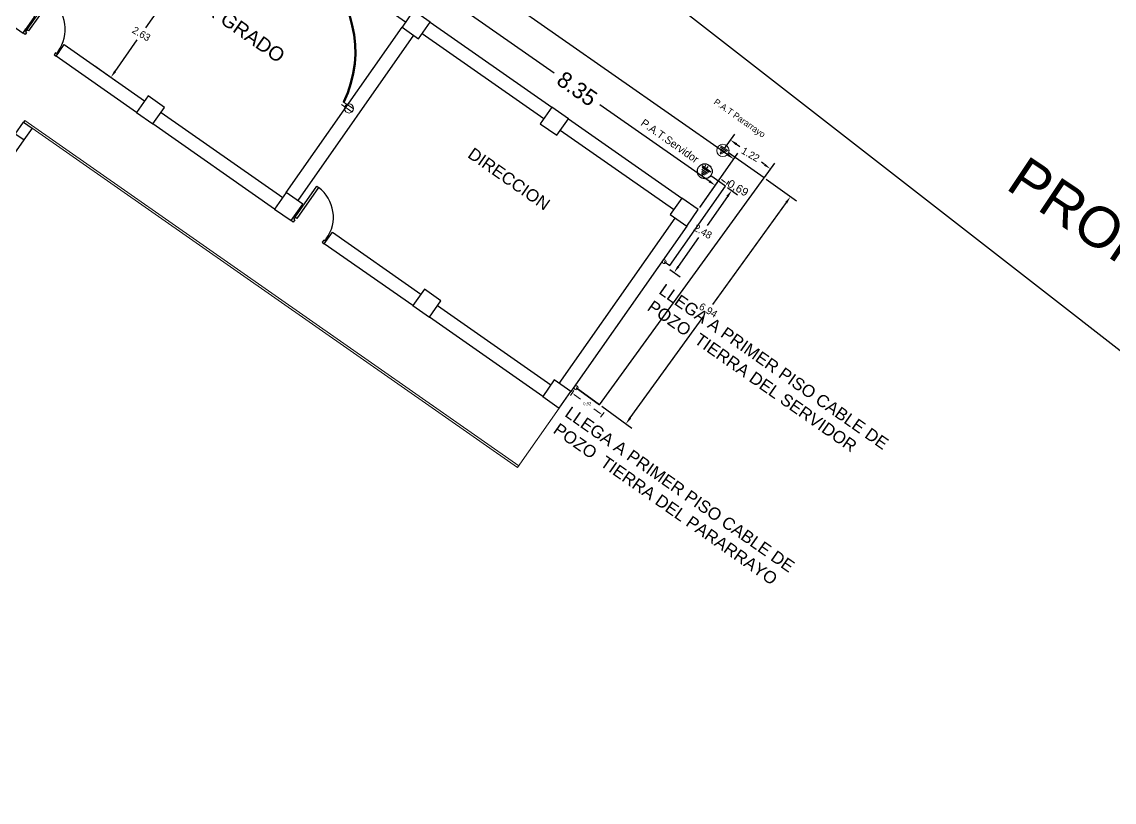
# Model space of a CAD drawing. Header units: metres. Extents: x 643921 to 644430, y 8487964 to 8488110.
# Drawn here: x 644219.95 to 644246.99, y 8488062.14 to 8488081.47 of the extents above; entities that cross this region are included whole.
import ezdxf
from ezdxf.enums import TextEntityAlignment as Align

# ---------------------------------------------------------------- set-up
doc = ezdxf.new("R2010")
doc.units = ezdxf.units.M
doc.header["$MEASUREMENT"] = 0
doc.layers.add('ACHURADOS', color=8, linetype='Continuous')
doc.layers.add('VANOS', color=2, linetype='Continuous')
for name, color, linetype, lineweight in [('Anotaciones - Textos_Pluma_Nº__86', 7, 'Continuous', 20), ('CIRCUITO ELECTRICO DE SERVIDOR Y AP', 1, 'Continuous', 50), ('CIRCUITO ELECTRICOS', 7, 'Continuous', 15), ('COLUMNAS', 252, 'Continuous', 30), ('MUEBLES - PETER', 252, 'Continuous', 5), ('MUROS', 252, 'Continuous', 15), ('PUERTAS', 252, 'Continuous', 5), ('PUESTA A TIERRA', 3, 'Continuous', 25), ('PUESTA A TIERRA PARARRAYO', 249, 'Continuous', 35), ('RED PUESTA A TIERRA', 44, 'T_LINE', 30), ('texto', 7, 'Continuous', 5), ('TEXTOS-SUBTITULO', 26, 'Continuous', 30)]:
    doc.layers.add(name, color=color, linetype=linetype, lineweight=lineweight)
doc.styles.add('COTAS', font='arial.ttf', dxfattribs={"height": 0.075})
doc.styles.add('PDF Arial', font='arial.ttf')
doc.styles.add('style4', font='arial.ttf')
doc.linetypes.add('T_LINE', pattern='A,12.7,-5.08,["T",Standard,S=2.54,R=0,X=-2.54,Y=-1.27],-6.35', length=24.13)
doc.dimstyles.new('julio_75', dxfattribs={"dimscale": 0.75, "dimtxt": 0.075, "dimasz": 0.1, "dimexe": 0.1, "dimexo": 0.1, "dimgap": 0.1, "dimtad": 0, "dimtih": 1, "dimtoh": 1, "dimzin": 1, "dimtxsty": 'COTAS', "dimcen": 0.1, "dimclrd": 256, "dimclre": 256, "dimclrt": 256, "dimaunit": 1, "dimadec": 3, "dimazin": 0, "dimtfac": 1, "dimtix": 1, "dimtmove": 0, "dimatfit": 3, "dimfxl": 0.1, "dimfxlon": 1, "dimlwd": -1, "dimlwe": -1, "dimarcsym": 0})
doc.dimstyles.new('UTILIZAR', dxfattribs={"dimtxt": 0.18, "dimasz": 0.18, "dimexe": 0.18, "dimexo": 0.0625, "dimgap": 0.09, "dimtad": 0, "dimtih": 1, "dimtoh": 1, "dimdec": 4, "dimzin": 0, "dimdsep": 46, "dimtxsty": 'Standard', "dimcen": 0.09, "dimadec": 0, "dimazin": 0, "dimtfac": 1, "dimtdec": 4, "dimtofl": 0, "dimtmove": 0, "dimatfit": 3, "dimfxl": 1, "dimtolj": 1, "dimtzin": 0, "dimarcsym": 0})

# ---------------------------------------------------------------- blocks, each defined once
blk = doc.blocks.new('PUERTA8')
at = {"layer": 'VANOS', "ltscale": 0.5}
for points in [[(0.025, 0.05), (0.025, 0.8), (0.065, 0.8), (0.065, 0.05)], [(0, -0.05), (0, 0.05), (0.025, 0.05), (0.025, 0), (0.05, 0), (0.05, -0.05)], [(0.8, -0.05), (0.8, 0.05), (0.775, 0.05), (0.775, 0), (0.75, 0), (0.75, -0.05)]]:
    blk.add_lwpolyline(points, close=True, dxfattribs=at)
at = {"layer": 'VANOS', "color": 8, "ltscale": 0.5}
blk.add_arc((0.045, 0.07), 0.73, 358.4306, 88.4306, dxfattribs=at)
blk = doc.blocks.new('P-1')
at = {"layer": 'ACHURADOS'}
blk.add_blockref('PUERTA8', (0, 0.05), dxfattribs=at)
blk = doc.blocks.new('*D68')
at = {"layer": 'Anotaciones - Textos_Pluma_Nº__86', "color": 0, "lineweight": -2, "transparency": 16777216}
for p, q in [((644229.887, 8488081.659), (644230.374, 8488082.356)), ((644230.419, 8488082.105), (644233.126, 8488080.21)), ((644236.965, 8488077.524), (644234.257, 8488079.419)), ((644236.728, 8488076.872), (644237.215, 8488077.568))]:
    blk.add_line(p, q, dxfattribs=at)
at = {"layer": 'Anotaciones - Textos_Pluma_Nº__86', "color": 0, "transparency": 16777216}
for points in [[(644230.436, 8488082.13), (644230.401, 8488082.08), (644230.271, 8488082.208)], [(644236.982, 8488077.548), (644236.947, 8488077.499), (644237.112, 8488077.42)]]:
    blk.add_solid(points, dxfattribs=at)
at = {"layer": 'Defpoints', "color": 0, "transparency": 16777216}
for p in [(644230.271, 8488082.208), (644229.851, 8488081.608), (644236.692, 8488076.82)]:
    blk.add_point(p, dxfattribs=at)
at = {"layer": 'Anotaciones - Textos_Pluma_Nº__86', "color": 0, "transparency": 16777216, "insert": (644233.692, 8488079.814), "char_height": 0.4, "attachment_point": 5, "rotation": 325.0132}
blk.add_mtext('\\A1;8.35', dxfattribs=at)
blk = doc.blocks.new('*D69')
at = {"layer": 'Anotaciones - Textos_Pluma_Nº__86', "color": 0, "lineweight": -2, "transparency": 16777216}
for p, q in [((644209.773, 8488095.736), (644210.719, 8488097.087)), ((644210.763, 8488096.837), (644223.391, 8488087.999)), ((644237.423, 8488078.179), (644224.795, 8488087.016)), ((644236.728, 8488076.872), (644237.674, 8488078.223))]:
    blk.add_line(p, q, dxfattribs=at)
at = {"layer": 'Anotaciones - Textos_Pluma_Nº__86', "color": 0, "transparency": 16777216}
for points in [[(644210.781, 8488096.861), (644210.746, 8488096.812), (644210.616, 8488096.94)], [(644237.44, 8488078.203), (644237.406, 8488078.154), (644237.57, 8488078.075)]]:
    blk.add_solid(points, dxfattribs=at)
at = {"layer": 'Defpoints', "color": 0, "transparency": 16777216}
for p in [(644210.616, 8488096.94), (644209.738, 8488095.685), (644236.692, 8488076.82)]:
    blk.add_point(p, dxfattribs=at)
at = {"layer": 'Anotaciones - Textos_Pluma_Nº__86', "color": 0, "transparency": 16777216, "insert": (644224.093, 8488087.508), "char_height": 0.4, "attachment_point": 5, "rotation": 325.0132}
blk.add_mtext('\\A1;32.90', dxfattribs=at)
blk = doc.blocks.new('*D78')
at = {"layer": 'Anotaciones - Textos_Pluma_Nº__86', "color": 0, "lineweight": -2, "transparency": 16777216}
for p, q in [((644223.259, 8488082.53), (644223.807, 8488082.147)), ((644223.556, 8488082.102), (644223.01, 8488081.322)), ((644222.257, 8488080.246), (644222.803, 8488081.026)), ((644221.754, 8488080.379), (644222.302, 8488079.995))]:
    blk.add_line(p, q, dxfattribs=at)
at = {"layer": 'Anotaciones - Textos_Pluma_Nº__86', "color": 0, "transparency": 16777216}
for points in [[(644223.532, 8488082.12), (644223.581, 8488082.085), (644223.66, 8488082.25)], [(644222.233, 8488080.263), (644222.282, 8488080.229), (644222.154, 8488080.099)]]:
    blk.add_solid(points, dxfattribs=at)
at = {"layer": 'Defpoints', "color": 0, "transparency": 16777216}
for p in [(644223.208, 8488082.566), (644221.702, 8488080.415), (644222.154, 8488080.099)]:
    blk.add_point(p, dxfattribs=at)
at = {"layer": 'Anotaciones - Textos_Pluma_Nº__86', "color": 0, "transparency": 16777216, "insert": (644222.907, 8488081.174), "char_height": 0.18, "attachment_point": 5, "rotation": 330}
blk.add_mtext('\\A1;2.63', dxfattribs=at)
blk = doc.blocks.new('*D86')
at = {"layer": 'Anotaciones - Textos_Pluma_Nº__86', "color": 0, "lineweight": -2, "transparency": 16777216}
for p, q in [((644237.339, 8488078.337), (644237.596, 8488078.692)), ((644237.636, 8488078.441), (644237.717, 8488078.382)), ((644238.335, 8488077.935), (644238.254, 8488077.993)), ((644238.329, 8488077.62), (644238.586, 8488077.975))]:
    blk.add_line(p, q, dxfattribs=at)
at = {"layer": 'Anotaciones - Textos_Pluma_Nº__86', "color": 0, "transparency": 16777216}
for points in [[(644237.654, 8488078.465), (644237.618, 8488078.416), (644237.49, 8488078.546)], [(644238.352, 8488077.959), (644238.317, 8488077.91), (644238.481, 8488077.829)]]:
    blk.add_solid(points, dxfattribs=at)
at = {"layer": 'Defpoints', "color": 0, "transparency": 16777216}
for p in [(644237.302, 8488078.287), (644238.481, 8488077.829), (644238.293, 8488077.57)]:
    blk.add_point(p, dxfattribs=at)
at = {"layer": 'Anotaciones - Textos_Pluma_Nº__86', "color": 0, "transparency": 16777216, "insert": (644237.985, 8488078.188), "char_height": 0.18, "attachment_point": 5, "rotation": 330}
blk.add_mtext('\\A1;1.22', dxfattribs=at)
blk = doc.blocks.new('*D87')
at = {"layer": 'Anotaciones - Textos_Pluma_Nº__86', "color": 0, "lineweight": -2, "transparency": 16777216}
for p, q in [((644237.413, 8488077.365), (644237.664, 8488077.19)), ((644237.413, 8488077.145), (644236.91, 8488076.426)), ((644236.199, 8488075.41), (644236.703, 8488076.13)), ((644235.992, 8488075.335), (644236.243, 8488075.159))]:
    blk.add_line(p, q, dxfattribs=at)
at = {"layer": 'Anotaciones - Textos_Pluma_Nº__86', "color": 0, "transparency": 16777216}
for points in [[(644237.389, 8488077.163), (644237.438, 8488077.128), (644237.517, 8488077.293)], [(644236.174, 8488075.427), (644236.223, 8488075.393), (644236.096, 8488075.263)]]:
    blk.add_solid(points, dxfattribs=at)
at = {"layer": 'Defpoints', "color": 0, "transparency": 16777216}
for p in [(644237.362, 8488077.401), (644235.941, 8488075.371), (644236.096, 8488075.263)]:
    blk.add_point(p, dxfattribs=at)
at = {"layer": 'Anotaciones - Textos_Pluma_Nº__86', "color": 0, "transparency": 16777216, "insert": (644236.806, 8488076.278), "char_height": 0.18, "attachment_point": 5, "rotation": 330}
blk.add_mtext('\\A1;2.48', dxfattribs=at)
blk = doc.blocks.new('*D120')
at = {"layer": 'Anotaciones - Textos_Pluma_Nº__86', "transparency": 16777216}
for p, q in [((644233.614, 8488072.337), (644233.526, 8488072.216)), ((644233.631, 8488072.232), (644233.777, 8488072.127)), ((644234.255, 8488071.781), (644234.109, 8488071.887)), ((644234.36, 8488071.798), (644234.272, 8488071.676))]:
    blk.add_line(p, q, dxfattribs=at)
for points in [[(644233.638, 8488072.243), (644233.624, 8488072.222), (644233.57, 8488072.276)], [(644234.262, 8488071.791), (644234.248, 8488071.771), (644234.316, 8488071.737)]]:
    blk.add_solid(points, dxfattribs=at)
at = {"layer": 'Defpoints', "color": 0, "transparency": 16777216}
for p in [(644233.667, 8488072.409), (644234.316, 8488071.737), (644234.412, 8488071.87)]:
    blk.add_point(p, dxfattribs=at)
at = {"layer": 'Anotaciones - Textos_Pluma_Nº__86', "transparency": 16777216, "insert": (644233.943, 8488072.007), "char_height": 0.075, "attachment_point": 5, "style": 'COTAS'}
blk.add_mtext('0,92', dxfattribs=at)
blk = doc.blocks.new('*D121')
at = {"layer": 'Anotaciones - Textos_Pluma_Nº__86', "color": 0, "lineweight": -2, "transparency": 16777216}
for p, q in [((644238.374, 8488077.575), (644239.12, 8488077.035)), ((644238.869, 8488076.995), (644237.045, 8488074.474)), ((644235.008, 8488071.661), (644236.833, 8488074.181)), ((644234.302, 8488071.95), (644235.048, 8488071.409))]:
    blk.add_line(p, q, dxfattribs=at)
at = {"layer": 'Anotaciones - Textos_Pluma_Nº__86', "color": 0, "transparency": 16777216}
for points in [[(644238.845, 8488077.013), (644238.893, 8488076.977), (644238.975, 8488077.141)], [(644234.984, 8488071.678), (644235.032, 8488071.643), (644234.903, 8488071.515)]]:
    blk.add_solid(points, dxfattribs=at)
at = {"layer": 'Defpoints', "color": 0, "transparency": 16777216}
for p in [(644238.323, 8488077.612), (644238.975, 8488077.141), (644234.251, 8488071.986)]:
    blk.add_point(p, dxfattribs=at)
at = {"layer": 'Anotaciones - Textos_Pluma_Nº__86', "color": 0, "transparency": 16777216, "insert": (644236.939, 8488074.328), "char_height": 0.18, "attachment_point": 5, "rotation": 330}
blk.add_mtext('\\A1;6.94', dxfattribs=at)

msp = doc.modelspace()

# ---------------------------------------------------------------- linework, layer by layer
at = {"color": 18, "true_color": 0x000000}
msp.add_line((644220.019, 8488079.03), (644219.99, 8488078.989), dxfattribs=at)
at = {"layer": 'Anotaciones - Textos_Pluma_Nº__86'}
for p, q in [((644236.82, 8488077.838), (644236.88, 8488077.925)), ((644236.899, 8488077.82), (644236.98, 8488077.764)), ((644237.345, 8488077.508), (644237.264, 8488077.565)), ((644237.389, 8488077.44), (644237.45, 8488077.527))]:
    msp.add_line(p, q, dxfattribs=at)
for centre in [(644235.848, 8488075.532), (644233.667, 8488072.409)]:
    msp.add_circle(centre, 0.0483, dxfattribs=at)
for points in [[(644236.906, 8488077.831), (644236.892, 8488077.81), (644236.837, 8488077.863)], [(644237.352, 8488077.519), (644237.338, 8488077.498), (644237.407, 8488077.466)]]:
    msp.add_solid(points, dxfattribs=at)
at = {"layer": 'CIRCUITO ELECTRICO DE SERVIDOR Y AP'}
msp.add_arc((644225.377, 8488080.73), 2.827, 333.9359, 52.6769, dxfattribs=at)
at = {"layer": 'CIRCUITO ELECTRICOS', "color": 5}
for p, q in [((644228.119, 8488079.247), (644227.864, 8488079.422)), ((644228.16, 8488079.318), (644227.905, 8488079.493))]:
    msp.add_line(p, q, dxfattribs=at)
msp.add_circle((644228.047, 8488079.327), 0.113, dxfattribs=at)
at = {"layer": 'COLUMNAS', "color": 1, "lineweight": 30}
for points in [[(644219.856, 8488081.89), (644219.57, 8488081.48), (644219.979, 8488081.194), (644220.266, 8488081.603), (644219.856, 8488081.89)], [(644229.646, 8488081.751), (644229.36, 8488081.342), (644229.769, 8488081.055), (644230.056, 8488081.465), (644229.646, 8488081.751)], [(644223.072, 8488079.639), (644222.785, 8488079.23), (644223.195, 8488078.943), (644223.482, 8488079.353), (644223.072, 8488079.639)], [(644233.067, 8488079.358), (644232.78, 8488078.948), (644233.19, 8488078.661), (644233.476, 8488079.071), (644233.067, 8488079.358)], [(644226.493, 8488077.245), (644226.206, 8488076.836), (644226.616, 8488076.549), (644226.902, 8488076.959), (644226.493, 8488077.245)], [(644236.282, 8488077.107), (644235.996, 8488076.697), (644236.405, 8488076.411), (644236.692, 8488076.82), (644236.282, 8488077.107)], [(644229.913, 8488074.852), (644229.626, 8488074.442), (644230.036, 8488074.155), (644230.323, 8488074.565), (644229.913, 8488074.852)], [(644233.129, 8488072.601), (644232.842, 8488072.191), (644233.252, 8488071.905), (644233.538, 8488072.314), (644233.129, 8488072.601)]]:
    msp.add_lwpolyline(points, dxfattribs=at)
at = {"layer": 'COLUMNAS', "lineweight": 30}
msp.add_lwpolyline([(644219.784, 8488078.693), (644219.99, 8488078.989), (644220.201, 8488078.842), (644219.994, 8488078.546)], close=True, dxfattribs=at)
at = {"layer": 'MUEBLES - PETER', "color": 250, "lineweight": 5}
for p, q in [((644220.019, 8488079.03), (644232.248, 8488070.471)), ((644220.201, 8488078.842), (644232.22, 8488070.43)), ((644220.201, 8488078.842), (644232.22, 8488070.43)), ((644233.252, 8488071.905), (644232.22, 8488070.43))]:
    msp.add_line(p, q, dxfattribs=at)
at = {"layer": 'MUROS', "color": 251, "lineweight": 30, "true_color": 0x636466}
for p, q in [((644229.446, 8488081.465), (644226.435, 8488083.572)), ((644230.056, 8488081.465), (644233.067, 8488079.358)), ((644226.493, 8488077.245), (644229.36, 8488081.342)), ((644229.646, 8488081.141), (644226.779, 8488077.045)), ((644232.866, 8488079.071), (644229.855, 8488081.178)), ((644220.798, 8488080.62), (644220.999, 8488080.907)), ((644220.999, 8488080.907), (644222.986, 8488079.516)), ((644222.785, 8488079.23), (644220.798, 8488080.62)), ((644223.396, 8488079.23), (644226.407, 8488077.123)), ((644233.476, 8488079.071), (644236.282, 8488077.107)), ((644226.206, 8488076.836), (644223.195, 8488078.943)), ((644236.082, 8488076.82), (644233.276, 8488078.784)), ((644219.994, 8488078.546), (644218.687, 8488076.679)), ((644233.252, 8488072.515), (644236.119, 8488076.611)), ((644227.435, 8488075.976), (644227.635, 8488076.263)), ((644227.635, 8488076.263), (644229.827, 8488074.729)), ((644236.405, 8488076.411), (644233.538, 8488072.314)), ((644229.626, 8488074.442), (644227.435, 8488075.976)), ((644230.237, 8488074.442), (644233.043, 8488072.478)), ((644232.842, 8488072.191), (644230.036, 8488074.155))]:
    msp.add_line(p, q, dxfattribs=at)
at = {"layer": 'PUESTA A TIERRA'}
for p, q in [((644236.897, 8488077.835), (644236.936, 8488077.891)), ((644236.769, 8488077.687), (644236.802, 8488077.664)), ((644236.773, 8488077.732), (644236.843, 8488077.683)), ((644236.777, 8488077.777), (644236.884, 8488077.702)), ((644236.781, 8488077.821), (644236.924, 8488077.721)), ((644236.965, 8488077.74), (644236.785, 8488077.866)), ((644237.362, 8488077.401), (644237, 8488077.654)), ((644235.988, 8488075.434), (644237.362, 8488077.401)), ((644235.848, 8488075.532), (644235.988, 8488075.434))]:
    msp.add_line(p, q, dxfattribs=at)
msp.add_lwpolyline([(644236.789, 8488077.911), (644237.006, 8488077.759)], dxfattribs=at)
msp.add_circle((644236.853, 8488077.771), 0.184, dxfattribs=at)
at = {"layer": 'PUESTA A TIERRA PARARRAYO'}
msp.add_line((644233.667, 8488072.409), (644234.251, 8488071.986), dxfattribs=at)
at = {"layer": 'RED PUESTA A TIERRA', "linetype": 'ByBlock', "lineweight": 20}
for p, q in [((644237.233, 8488078.217), (644237.26, 8488078.197)), ((644237.236, 8488078.254), (644237.294, 8488078.213)), ((644237.239, 8488078.291), (644237.328, 8488078.229)), ((644237.243, 8488078.328), (644237.362, 8488078.245)), ((644237.396, 8488078.261), (644237.246, 8488078.366)), ((644237.339, 8488078.34), (644237.372, 8488078.386))]:
    msp.add_line(p, q, dxfattribs=at)
at = {"layer": 'RED PUESTA A TIERRA', "ltscale": 0.025}
for p, q in [((644238.323, 8488077.612), (644237.443, 8488078.227)), ((644234.251, 8488071.986), (644238.323, 8488077.612))]:
    msp.add_line(p, q, dxfattribs=at)
at = {"layer": 'RED PUESTA A TIERRA', "linetype": 'ByBlock', "lineweight": 20}
msp.add_lwpolyline([(644237.249, 8488078.403), (644237.43, 8488078.276)], dxfattribs=at)
msp.add_circle((644237.302, 8488078.287), 0.153, dxfattribs=at)
at = {"layer": 'TEXTOS-SUBTITULO', "color": 0}
msp.add_polyline3d([(644280.291, 8488047.509, 0), (644212.071, 8488100.619, 0), (644179.155, 8488072.817, 0), (644256.059, 8488014.299, 0), (644280.291, 8488047.509, 0)], close=True, dxfattribs=at)

# ---------------------------------------------------------------- block references
at = {"layer": 'PUERTAS', "xscale": 1.249756712422823, "yscale": 1.249756712422823, "zscale": 1.249756712422823, "rotation": 325.0132417891646}
for p in [(644219.979, 8488081.194), (644226.616, 8488076.549)]:
    msp.add_blockref('P-1', p, dxfattribs=at)

# ---------------------------------------------------------------- texts
at = {"layer": 'Anotaciones - Textos_Pluma_Nº__86', "insert": (644237.668, 8488077.343), "char_height": 0.198, "attachment_point": 5, "rotation": 330, "style": 'COTAS'}
msp.add_mtext('0,69', dxfattribs=at)
at = {"layer": 'PUESTA A TIERRA', "insert": (644236.73, 8488078.119), "char_height": 0.19242, "attachment_point": 3, "rotation": 324.8731}
msp.add_mtext_dynamic_manual_height_columns('P.A.T.Servidor', width=1.49615, gutter_width=12.5, heights=[0], dxfattribs=at)
at = {"layer": 'RED PUESTA A TIERRA', "linetype": 'ByBlock', "lineweight": 20, "insert": (644238.373, 8488078.723), "char_height": 0.15584, "attachment_point": 3, "rotation": 325.0132}
msp.add_mtext_dynamic_manual_height_columns('P.A.T Pararrayo', width=1.49615, gutter_width=12.5, heights=[0], dxfattribs=at)
at = {"layer": 'texto', "insert": (644244.264, 8488077.339), "char_height": 1, "attachment_point": 7, "rotation": 326.281, "line_spacing_factor": 0.6, "style": 'PDF Arial'}
msp.add_mtext('PROPIEDAD PRIVADA', dxfattribs=at)
at = {"layer": 'TEXTOS-SUBTITULO', "color": 0, "style": 'style4'}
for s, height, p in [('1ER GRADO', 0.35, (644225.121, 8488081.262)), ('DIRECCION', 0.3, (644231.923, 8488077.459))]:
    msp.add_text(s, height=height, rotation=325.0132, dxfattribs=at).set_placement(p, align=Align.CENTER)
at = {"layer": 'TEXTOS-SUBTITULO', "color": 0, "char_height": 0.3, "attachment_point": 1, "rotation": 325.0132, "style": 'style4'}
for s, insert in [('LLEGA A PRIMER PISO CABLE DE POZO  TIERRA DEL SERVIDOR', (644235.864, 8488075.004)), ('LLEGA A PRIMER PISO CABLE DE POZO  TIERRA DEL PARARRAYO', (644233.536, 8488071.964))]:
    msp.add_mtext_dynamic_manual_height_columns(s, width=7.10926, gutter_width=1, heights=[0], dxfattribs=dict(at, insert=insert))

# ---------------------------------------------------------------- dimensions: what is measured, and where the dimension line sits
at = {"layer": 'Anotaciones - Textos_Pluma_Nº__86'}
for p2, distance, picture, middle in [((644209.738, 8488095.685), -1.532, '*D69', (644224.093, 8488087.508)), ((644229.851, 8488081.608), -0.733, '*D68', (644233.692, 8488079.814))]:
    dim = msp.add_aligned_dim(p1=(644236.692, 8488076.82), p2=p2, distance=distance, dimstyle='UTILIZAR', override={"dimtxt": 0.4, "dimtih": 0, "dimdec": 2}, dxfattribs=at)
    dim.commit()
    dim.dimension.update_dxf_attribs({"geometry": picture, "text_midpoint": middle})
for p1, p2, distance, picture, middle in [((644223.208, 8488082.566), (644221.702, 8488080.415), 0.551, '*D78', (644222.907, 8488081.174)), ((644237.302, 8488078.287), (644238.293, 8488077.57), 0.32, '*D86', (644237.985, 8488078.188)), ((644234.2514, 8488071.9862), (644238.3235, 8488077.6121), -0.8039, '*D121', (644236.9386, 8488074.3278)), ((644237.362, 8488077.401), (644235.941, 8488075.371), 0.189, '*D87', (644236.806, 8488076.278))]:
    dim = msp.add_aligned_dim(p1=p1, p2=p2, distance=distance, dimstyle='UTILIZAR', override={"dimtih": 0, "dimdec": 2}, dxfattribs=at)
    dim.commit()
    dim.dimension.update_dxf_attribs({"geometry": picture, "text_midpoint": middle, "text_rotation": 330})
dim = msp.add_aligned_dim(p1=(644233.667, 8488072.409), p2=(644234.412, 8488071.87), distance=-0.164, dimstyle='julio_75', dxfattribs=at)
dim.commit()
dim.dimension.update_dxf_attribs({"geometry": '*D120', "text_midpoint": (644233.943, 8488072.007)})

doc.saveas('drawing.dxf')
